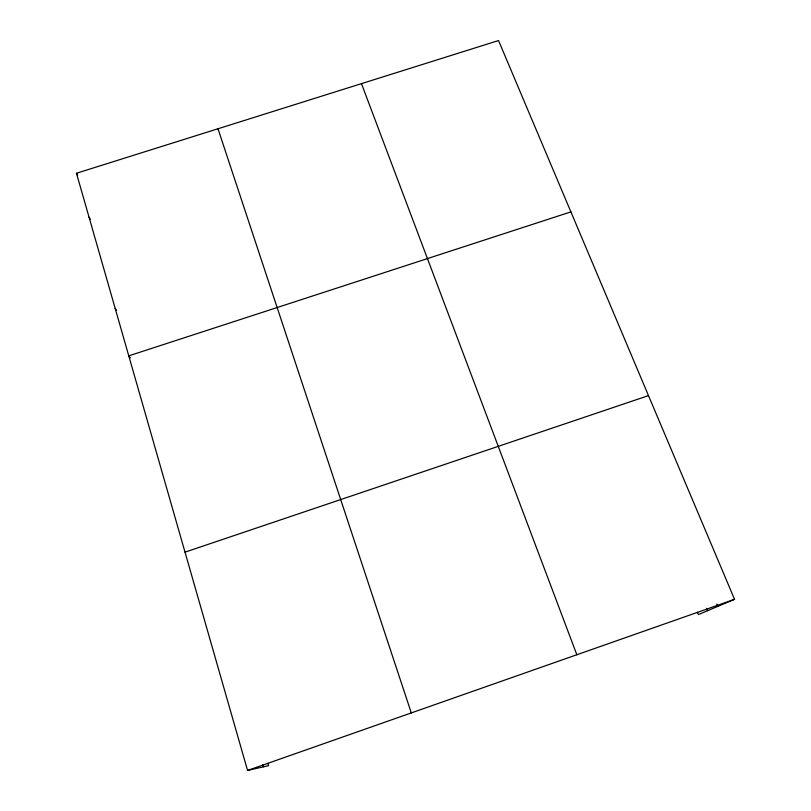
<?xml version="1.0" encoding="UTF-8"?>
<svg xmlns="http://www.w3.org/2000/svg" width="811" height="811" viewBox="0 0 811 811"><rect width="100%" height="100%" fill="white"/><g stroke="black" fill="none" stroke-linecap="round" stroke-linejoin="round"><path stroke-width="1.22" d="M267.914 763.252L268.603 765.645L247.558 770.45L76.457 173.26L498.532 40.55L734.543 599.339L698.352 614.586L697.409 612.285M247.558 770.45L734.543 599.339M185.02 552.159L648.496 395.606M570.893 211.884L128.767 355.857L130.328 357.823M115.192 308.454L116.591 310.37M89.038 217.196L90.366 219.223M76.457 173.26L77.674 175.217M716.782 604.073L717.765 606.405M706.624 608.382L707.577 610.693M361.473 83.645L576.844 654.751M217.987 128.756L411.299 712.92M262.551 764.459L263.251 766.861"/></g></svg>
